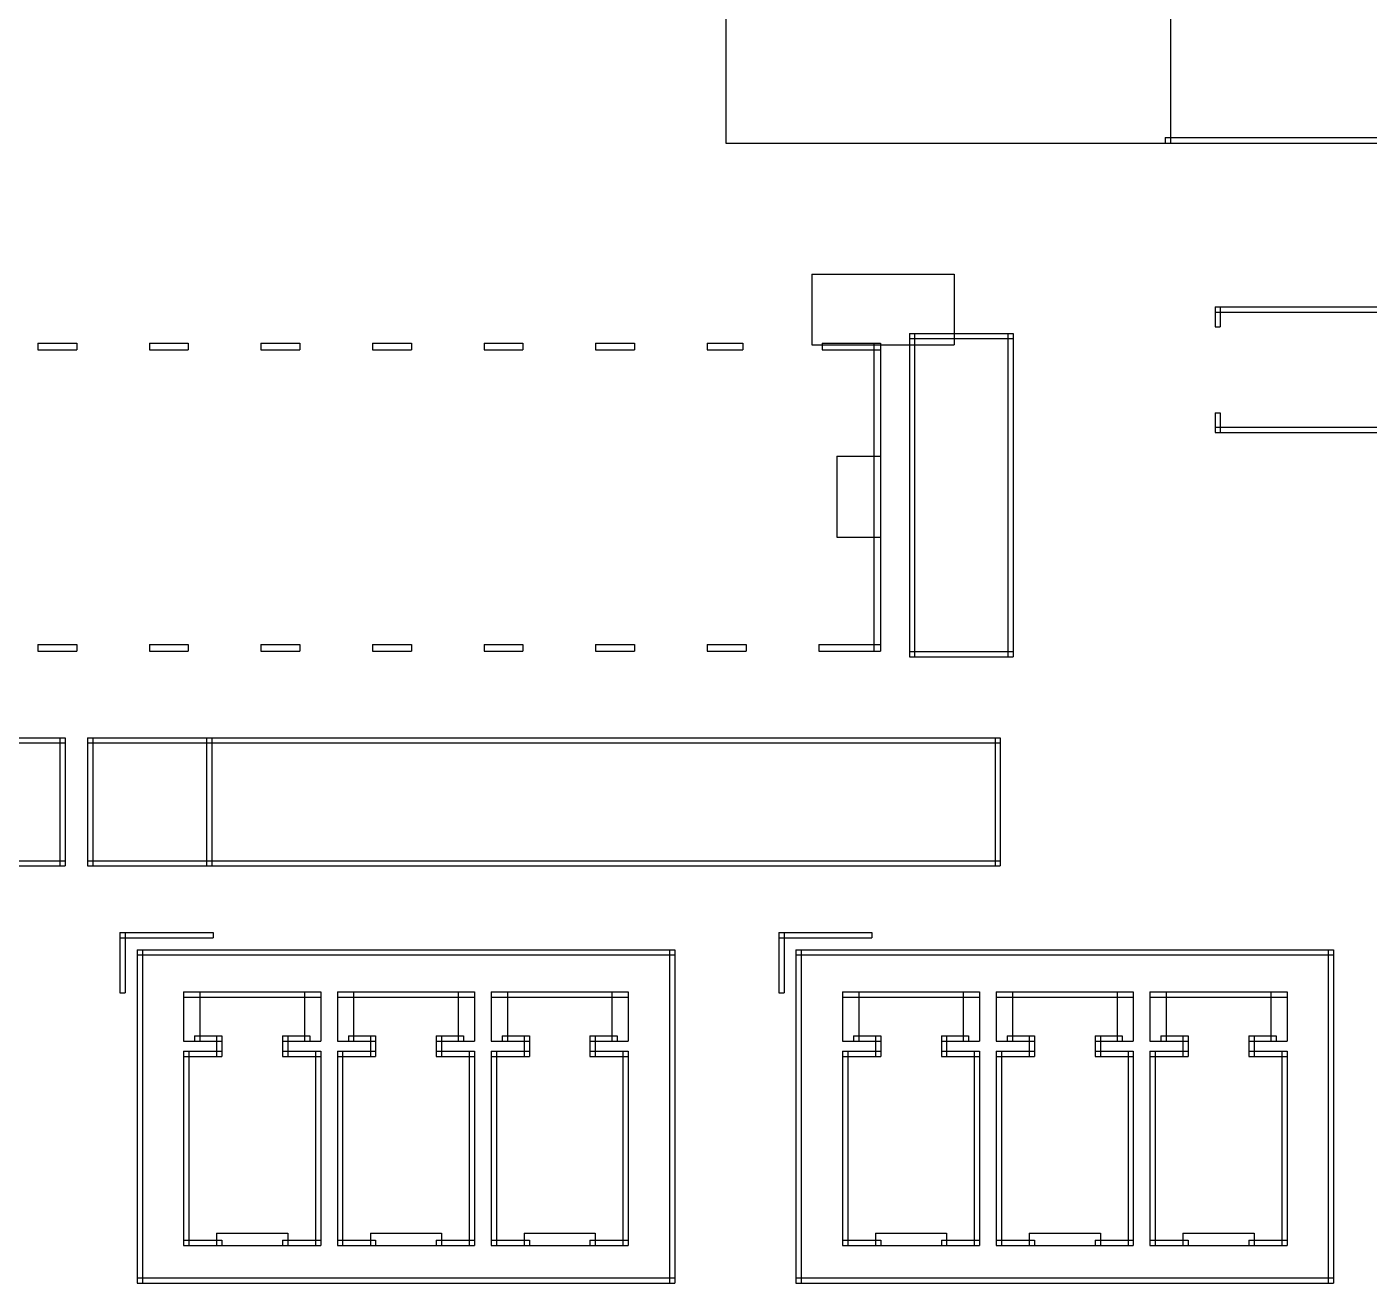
# Model space of a CAD drawing. Header units: metres. Extents: x 0 to 5834, y -4040 to 50.
# Drawn here: x 1716 to 2919, y -2706 to -1581 of the extents above; entities that cross this region are included whole.
import ezdxf

# ---------------------------------------------------------------- set-up
doc = ezdxf.new("R2010")
doc.units = ezdxf.units.M

msp = doc.modelspace()

# ---------------------------------------------------------------- linework, layer by layer
at = {"layer": '1'}
for p, q in [((2342.031496, -1286.066929), (2342.031496, -1684.767717)), ((2740.732283, -1286.066929), (2740.732283, -1684.767717)), ((2735.732283, -1679.767717), (4118.685039, -1679.767717)), ((2735.732283, -1679.767717), (2735.732283, -1684.767717)), ((2342.031496, -1684.767717), (2740.732283, -1684.767717)), ((2735.732283, -1684.767717), (4118.685039, -1684.767717)), ((2419.260236, -1802.388425), (2546.724016, -1802.388425)), ((2419.260236, -1802.388425), (2419.260236, -1865.564291)), ((2546.724016, -1802.388425), (2546.724016, -1865.564291)), ((2780.566929, -1831.582677), (3042.771654, -1831.582677)), ((2780.566929, -1831.582677), (2780.566929, -1836.307087)), ((2780.566929, -1831.582677), (2785.291339, -1831.582677)), ((2780.566929, -1831.582677), (2780.566929, -1849.299213)), ((2780.566929, -1836.307087), (3042.771654, -1836.307087)), ((2785.291339, -1831.582677), (2785.291339, -1849.299213)), ((2780.566929, -1849.299213), (2785.291339, -1849.299213)), ((1725.400906, -1864.086614), (1760.268386, -1864.086614)), ((1725.400906, -1864.086614), (1725.400906, -1870.086614)), ((1760.268386, -1864.086614), (1760.268386, -1870.086614)), ((1825.400906, -1864.086614), (1860.268386, -1864.086614)), ((1825.400906, -1864.086614), (1825.400906, -1870.086614)), ((1860.268386, -1864.086614), (1860.268386, -1870.086614)), ((1925.400906, -1864.086614), (1960.268386, -1864.086614)), ((1925.400906, -1864.086614), (1925.400906, -1870.086614)), ((1960.268386, -1864.086614), (1960.268386, -1870.086614)), ((2025.400906, -1864.086614), (2060.268386, -1864.086614)), ((2025.400906, -1864.086614), (2025.400906, -1870.086614)), ((2060.268386, -1864.086614), (2060.268386, -1870.086614)), ((2125.400906, -1864.086614), (2160.268386, -1864.086614)), ((2125.400906, -1864.086614), (2125.400906, -1870.086614)), ((2160.268386, -1864.086614), (2160.268386, -1870.086614)), ((2225.400906, -1864.086614), (2260.268386, -1864.086614)), ((2225.400906, -1864.086614), (2225.400906, -1870.086614)), ((2260.268386, -1864.086614), (2260.268386, -1870.086614)), ((2325.400906, -1864.086614), (2357.234646, -1864.086614)), ((2325.400906, -1864.086614), (2325.400906, -1870.086614)), ((2357.234646, -1864.086614), (2357.234646, -1870.086614)), ((2428.434646, -1864.086614), (2480.834646, -1864.086614)), ((2428.434646, -1864.086614), (2428.434646, -1870.086614)), ((2474.834646, -1864.086614), (2480.834646, -1864.086614)), ((2474.834646, -1864.086614), (2474.834646, -2140.086614)), ((2480.834646, -1864.086614), (2480.834646, -1870.086614)), ((2480.834646, -1864.086614), (2480.834646, -2140.086614)), ((2506.602362, -1855.311024), (2599.515748, -1855.311024)), ((2506.602362, -1855.311024), (2506.602362, -1860.035433)), ((2506.602362, -1855.311024), (2511.326772, -1855.311024)), ((2506.602362, -1855.311024), (2506.602362, -2145.074803)), ((2506.602362, -1860.035433), (2599.515748, -1860.035433)), ((2511.326772, -1855.311024), (2511.326772, -2145.074803)), ((2594.791339, -1855.311024), (2599.515748, -1855.311024)), ((2594.791339, -1855.311024), (2594.791339, -2145.074803)), ((2599.515748, -1855.311024), (2599.515748, -2145.074803)), ((2599.515748, -1855.311024), (2599.515748, -1860.035433)), ((1725.400906, -1870.086614), (1760.268386, -1870.086614)), ((1825.400906, -1870.086614), (1860.268386, -1870.086614)), ((1925.400906, -1870.086614), (1960.268386, -1870.086614)), ((2025.400906, -1870.086614), (2060.268386, -1870.086614)), ((2125.400906, -1870.086614), (2160.268386, -1870.086614)), ((2225.400906, -1870.086614), (2260.268386, -1870.086614)), ((2325.400906, -1870.086614), (2357.234646, -1870.086614)), ((2419.260236, -1865.564291), (2546.724016, -1865.564291)), ((2428.434646, -1870.086614), (2480.834646, -1870.086614)), ((2780.566929, -1926.464567), (2785.291339, -1926.464567)), ((2780.566929, -1926.464567), (2780.566929, -1944.181102)), ((2785.291339, -1926.464567), (2785.291339, -1944.181102)), ((2780.566929, -1939.456693), (3042.771654, -1939.456693)), ((2780.566929, -1939.456693), (2780.566929, -1944.181102)), ((2780.566929, -1944.181102), (2785.291339, -1944.181102)), ((2780.566929, -1944.181102), (3042.771654, -1944.181102)), ((2441.700276, -1965.327402), (2480.625197, -1965.327402)), ((2441.700276, -1965.327402), (2441.700276, -2038.048819)), ((2480.625197, -1965.327402), (2480.625197, -2038.048819)), ((2441.700276, -2038.048819), (2480.625197, -2038.048819)), ((1725.400906, -2134.086614), (1760.268386, -2134.086614)), ((1725.400906, -2134.086614), (1725.400906, -2140.086614)), ((1725.400906, -2140.086614), (1760.268386, -2140.086614)), ((1760.268386, -2134.086614), (1760.268386, -2140.086614)), ((1825.400906, -2134.086614), (1860.268386, -2134.086614)), ((1825.400906, -2134.086614), (1825.400906, -2140.086614)), ((1825.400906, -2140.086614), (1860.268386, -2140.086614)), ((1860.268386, -2134.086614), (1860.268386, -2140.086614)), ((1925.400906, -2134.086614), (1960.268386, -2134.086614)), ((1925.400906, -2134.086614), (1925.400906, -2140.086614)), ((1925.400906, -2140.086614), (1960.268386, -2140.086614)), ((1960.268386, -2134.086614), (1960.268386, -2140.086614)), ((2025.400906, -2134.086614), (2060.268386, -2134.086614)), ((2025.400906, -2134.086614), (2025.400906, -2140.086614)), ((2025.400906, -2140.086614), (2060.268386, -2140.086614)), ((2060.268386, -2134.086614), (2060.268386, -2140.086614)), ((2125.400906, -2134.086614), (2160.268386, -2134.086614)), ((2125.400906, -2134.086614), (2125.400906, -2140.086614)), ((2125.400906, -2140.086614), (2160.268386, -2140.086614)), ((2160.268386, -2134.086614), (2160.268386, -2140.086614)), ((2225.400906, -2134.086614), (2260.268386, -2134.086614)), ((2225.400906, -2134.086614), (2225.400906, -2140.086614)), ((2225.400906, -2140.086614), (2260.268386, -2140.086614)), ((2260.268386, -2134.086614), (2260.268386, -2140.086614)), ((2325.400906, -2134.086614), (2360.268386, -2134.086614)), ((2325.400906, -2134.086614), (2325.400906, -2140.086614)), ((2325.400906, -2140.086614), (2360.268386, -2140.086614)), ((2360.268386, -2134.086614), (2360.268386, -2140.086614)), ((2425.400906, -2134.086614), (2480.834646, -2134.086614)), ((2425.400906, -2134.086614), (2425.400906, -2140.086614)), ((2425.400906, -2140.086614), (2480.834646, -2140.086614)), ((2474.834646, -2140.086614), (2480.834646, -2140.086614)), ((2480.834646, -2134.086614), (2480.834646, -2140.086614)), ((2506.602362, -2140.350394), (2599.515748, -2140.350394)), ((2506.602362, -2140.350394), (2506.602362, -2145.074803)), ((2599.515748, -2140.350394), (2599.515748, -2145.074803)), ((2506.602362, -2145.074803), (2599.515748, -2145.074803)), ((2506.602362, -2145.074803), (2511.326772, -2145.074803)), ((2594.791339, -2145.074803), (2599.515748, -2145.074803)), ((931.767717, -2217.637795), (1749.877953, -2217.637795)), ((931.767717, -2222.362205), (1749.877953, -2222.362205)), ((1745.153543, -2217.637795), (1749.877953, -2217.637795)), ((1745.153543, -2217.637795), (1745.153543, -2332.598425)), ((1749.877953, -2217.637795), (1749.877953, -2332.598425)), ((1749.877953, -2217.637795), (1749.877953, -2222.362205)), ((1770.003937, -2217.637795), (1774.728346, -2217.637795)), ((1770.003937, -2217.637795), (1770.003937, -2332.598425)), ((1770.003937, -2217.637795), (2588.114173, -2217.637795)), ((1770.003937, -2217.637795), (1770.003937, -2222.362205)), ((1770.003937, -2222.362205), (2588.114173, -2222.362205)), ((1774.728346, -2217.637795), (1774.728346, -2332.598425)), ((1876.69685, -2217.637795), (1881.42126, -2217.637795)), ((1876.69685, -2217.637795), (1876.69685, -2332.598425)), ((1881.42126, -2217.637795), (1881.42126, -2332.598425)), ((2583.389764, -2217.637795), (2588.114173, -2217.637795)), ((2583.389764, -2217.637795), (2583.389764, -2332.598425)), ((2588.114173, -2217.637795), (2588.114173, -2222.362205)), ((2588.114173, -2217.637795), (2588.114173, -2332.598425)), ((931.767717, -2327.874016), (1749.877953, -2327.874016)), ((931.767717, -2332.598425), (1749.877953, -2332.598425)), ((1745.153543, -2332.598425), (1749.877953, -2332.598425)), ((1749.877953, -2327.874016), (1749.877953, -2332.598425)), ((1770.003937, -2327.874016), (2588.114173, -2327.874016)), ((1770.003937, -2327.874016), (1770.003937, -2332.598425)), ((1770.003937, -2332.598425), (1774.728346, -2332.598425)), ((1770.003937, -2332.598425), (2588.114173, -2332.598425)), ((1876.69685, -2332.598425), (1881.42126, -2332.598425)), ((2583.389764, -2332.598425), (2588.114173, -2332.598425)), ((2588.114173, -2327.874016), (2588.114173, -2332.598425)), ((1799.031496, -2392.299213), (1803.755906, -2392.299213)), ((1799.031496, -2392.299213), (1799.031496, -2446.23622)), ((1799.031496, -2392.299213), (1882.496063, -2392.299213)), ((1799.031496, -2392.299213), (1799.031496, -2397.023622)), ((1803.755906, -2392.299213), (1803.755906, -2446.23622)), ((1882.496063, -2392.299213), (1882.496063, -2397.023622)), ((2389.582677, -2392.299213), (2473.047244, -2392.299213)), ((2389.582677, -2392.299213), (2389.582677, -2397.023622)), ((2389.582677, -2392.299213), (2394.307087, -2392.299213)), ((2389.582677, -2392.299213), (2389.582677, -2446.23622)), ((2394.307087, -2392.299213), (2394.307087, -2446.23622)), ((2473.047244, -2392.299213), (2473.047244, -2397.023622)), ((1799.031496, -2397.023622), (1882.496063, -2397.023622)), ((2389.582677, -2397.023622), (2473.047244, -2397.023622)), ((1814.385827, -2407.653543), (2296.275591, -2407.653543)), ((1814.385827, -2407.653543), (1814.385827, -2412.377953)), ((1814.385827, -2407.653543), (1819.110236, -2407.653543)), ((1814.385827, -2407.653543), (1814.385827, -2706.472441)), ((1814.385827, -2412.377953), (2296.275591, -2412.377953)), ((1819.110236, -2407.653543), (1819.110236, -2706.472441)), ((2291.551181, -2407.653543), (2296.275591, -2407.653543)), ((2291.551181, -2407.653543), (2291.551181, -2706.472441)), ((2296.275591, -2407.653543), (2296.275591, -2412.377953)), ((2296.275591, -2407.653543), (2296.275591, -2706.472441)), ((2404.937008, -2407.653543), (2409.661417, -2407.653543)), ((2404.937008, -2407.653543), (2404.937008, -2706.472441)), ((2404.937008, -2407.653543), (2886.826772, -2407.653543)), ((2404.937008, -2407.653543), (2404.937008, -2412.377953)), ((2404.937008, -2412.377953), (2886.826772, -2412.377953)), ((2409.661417, -2407.653543), (2409.661417, -2706.472441)), ((2882.102362, -2407.653543), (2886.826772, -2407.653543)), ((2882.102362, -2407.653543), (2882.102362, -2706.472441)), ((2886.826772, -2407.653543), (2886.826772, -2706.472441)), ((2886.826772, -2407.653543), (2886.826772, -2412.377953)), ((1799.031496, -2446.23622), (1803.755906, -2446.23622)), ((1856.11811, -2445.448819), (1978.952756, -2445.448819)), ((1856.11811, -2445.448819), (1856.11811, -2450.173228)), ((1856.11811, -2445.448819), (1870.685039, -2445.448819)), ((1856.11811, -2445.448819), (1856.11811, -2489.543307)), ((1856.11811, -2450.173228), (1978.952756, -2450.173228)), ((1870.685039, -2445.448819), (1870.685039, -2489.543307)), ((1964.385827, -2445.448819), (1978.952756, -2445.448819)), ((1964.385827, -2445.448819), (1964.385827, -2489.543307)), ((1978.952756, -2445.448819), (1978.952756, -2450.173228)), ((1978.952756, -2445.448819), (1978.952756, -2489.543307)), ((1993.913386, -2445.448819), (2116.748031, -2445.448819)), ((1993.913386, -2445.448819), (1993.913386, -2450.173228)), ((1993.913386, -2445.448819), (2008.480315, -2445.448819)), ((1993.913386, -2445.448819), (1993.913386, -2489.543307)), ((1993.913386, -2450.173228), (2116.748031, -2450.173228)), ((2008.480315, -2445.448819), (2008.480315, -2489.543307)), ((2102.181102, -2445.448819), (2116.748031, -2445.448819)), ((2102.181102, -2445.448819), (2102.181102, -2489.543307)), ((2116.748031, -2445.448819), (2116.748031, -2450.173228)), ((2116.748031, -2445.448819), (2116.748031, -2489.543307)), ((2131.708661, -2445.448819), (2254.543307, -2445.448819)), ((2131.708661, -2445.448819), (2131.708661, -2450.173228)), ((2131.708661, -2445.448819), (2146.275591, -2445.448819)), ((2131.708661, -2445.448819), (2131.708661, -2489.543307)), ((2131.708661, -2450.173228), (2254.543307, -2450.173228)), ((2146.275591, -2445.448819), (2146.275591, -2489.543307)), ((2239.976378, -2445.448819), (2254.543307, -2445.448819)), ((2239.976378, -2445.448819), (2239.976378, -2489.543307)), ((2254.543307, -2445.448819), (2254.543307, -2489.543307)), ((2254.543307, -2445.448819), (2254.543307, -2450.173228)), ((2389.582677, -2446.23622), (2394.307087, -2446.23622)), ((2446.669291, -2445.448819), (2461.23622, -2445.448819)), ((2446.669291, -2445.448819), (2446.669291, -2489.543307)), ((2446.669291, -2445.448819), (2569.503937, -2445.448819)), ((2446.669291, -2445.448819), (2446.669291, -2450.173228)), ((2446.669291, -2450.173228), (2569.503937, -2450.173228)), ((2461.23622, -2445.448819), (2461.23622, -2489.543307)), ((2554.937008, -2445.448819), (2569.503937, -2445.448819)), ((2554.937008, -2445.448819), (2554.937008, -2489.543307)), ((2569.503937, -2445.448819), (2569.503937, -2450.173228)), ((2569.503937, -2445.448819), (2569.503937, -2489.543307)), ((2584.464567, -2445.448819), (2599.031496, -2445.448819)), ((2584.464567, -2445.448819), (2584.464567, -2489.543307)), ((2584.464567, -2445.448819), (2707.299213, -2445.448819)), ((2584.464567, -2445.448819), (2584.464567, -2450.173228)), ((2584.464567, -2450.173228), (2707.299213, -2450.173228)), ((2599.031496, -2445.448819), (2599.031496, -2489.543307)), ((2692.732283, -2445.448819), (2707.299213, -2445.448819)), ((2692.732283, -2445.448819), (2692.732283, -2489.543307)), ((2707.299213, -2445.448819), (2707.299213, -2489.543307)), ((2707.299213, -2445.448819), (2707.299213, -2450.173228)), ((2722.259843, -2445.448819), (2845.094488, -2445.448819)), ((2722.259843, -2445.448819), (2722.259843, -2450.173228)), ((2722.259843, -2445.448819), (2736.826772, -2445.448819)), ((2722.259843, -2445.448819), (2722.259843, -2489.543307)), ((2722.259843, -2450.173228), (2845.094488, -2450.173228)), ((2736.826772, -2445.448819), (2736.826772, -2489.543307)), ((2830.527559, -2445.448819), (2845.094488, -2445.448819)), ((2830.527559, -2445.448819), (2830.527559, -2489.543307)), ((2845.094488, -2445.448819), (2845.094488, -2450.173228)), ((2845.094488, -2445.448819), (2845.094488, -2489.543307)), ((1856.11811, -2489.543307), (1870.685039, -2489.543307)), ((1865.96063, -2484.818898), (1890.370079, -2484.818898)), ((1865.96063, -2484.818898), (1865.96063, -2489.543307)), ((1865.96063, -2489.543307), (1890.370079, -2489.543307)), ((1885.645669, -2484.818898), (1890.370079, -2484.818898)), ((1885.645669, -2484.818898), (1885.645669, -2503.322835)), ((1890.370079, -2484.818898), (1890.370079, -2503.322835)), ((1890.370079, -2484.818898), (1890.370079, -2489.543307)), ((1944.700787, -2484.818898), (1969.110236, -2484.818898)), ((1944.700787, -2484.818898), (1944.700787, -2489.543307)), ((1944.700787, -2484.818898), (1949.425197, -2484.818898)), ((1944.700787, -2484.818898), (1944.700787, -2503.322835)), ((1944.700787, -2489.543307), (1969.110236, -2489.543307)), ((1949.425197, -2484.818898), (1949.425197, -2503.322835)), ((1964.385827, -2489.543307), (1978.952756, -2489.543307)), ((1969.110236, -2484.818898), (1969.110236, -2489.543307)), ((1993.913386, -2489.543307), (2008.480315, -2489.543307)), ((2003.755906, -2484.818898), (2028.165354, -2484.818898)), ((2003.755906, -2484.818898), (2003.755906, -2489.543307)), ((2003.755906, -2489.543307), (2028.165354, -2489.543307)), ((2023.440945, -2484.818898), (2028.165354, -2484.818898)), ((2023.440945, -2484.818898), (2023.440945, -2503.322835)), ((2028.165354, -2484.818898), (2028.165354, -2503.322835)), ((2028.165354, -2484.818898), (2028.165354, -2489.543307)), ((2082.496063, -2484.818898), (2087.220472, -2484.818898)), ((2082.496063, -2484.818898), (2082.496063, -2503.322835)), ((2082.496063, -2484.818898), (2106.905512, -2484.818898)), ((2082.496063, -2484.818898), (2082.496063, -2489.543307)), ((2082.496063, -2489.543307), (2106.905512, -2489.543307)), ((2087.220472, -2484.818898), (2087.220472, -2503.322835)), ((2102.181102, -2489.543307), (2116.748031, -2489.543307)), ((2106.905512, -2484.818898), (2106.905512, -2489.543307)), ((2131.708661, -2489.543307), (2146.275591, -2489.543307)), ((2141.551181, -2484.818898), (2165.96063, -2484.818898)), ((2141.551181, -2484.818898), (2141.551181, -2489.543307)), ((2141.551181, -2489.543307), (2165.96063, -2489.543307)), ((2161.23622, -2484.818898), (2165.96063, -2484.818898)), ((2161.23622, -2484.818898), (2161.23622, -2503.322835)), ((2165.96063, -2484.818898), (2165.96063, -2489.543307)), ((2165.96063, -2484.818898), (2165.96063, -2503.322835)), ((2220.291339, -2484.818898), (2244.700787, -2484.818898)), ((2220.291339, -2484.818898), (2220.291339, -2489.543307)), ((2220.291339, -2484.818898), (2225.015748, -2484.818898)), ((2220.291339, -2484.818898), (2220.291339, -2503.322835)), ((2220.291339, -2489.543307), (2244.700787, -2489.543307)), ((2225.015748, -2484.818898), (2225.015748, -2503.322835)), ((2239.976378, -2489.543307), (2254.543307, -2489.543307)), ((2244.700787, -2484.818898), (2244.700787, -2489.543307)), ((2446.669291, -2489.543307), (2461.23622, -2489.543307)), ((2456.511811, -2484.818898), (2480.92126, -2484.818898)), ((2456.511811, -2484.818898), (2456.511811, -2489.543307)), ((2456.511811, -2489.543307), (2480.92126, -2489.543307)), ((2476.19685, -2484.818898), (2480.92126, -2484.818898)), ((2476.19685, -2484.818898), (2476.19685, -2503.322835)), ((2480.92126, -2484.818898), (2480.92126, -2489.543307)), ((2480.92126, -2484.818898), (2480.92126, -2503.322835)), ((2535.251969, -2484.818898), (2559.661417, -2484.818898)), ((2535.251969, -2484.818898), (2535.251969, -2489.543307)), ((2535.251969, -2484.818898), (2539.976378, -2484.818898)), ((2535.251969, -2484.818898), (2535.251969, -2503.322835)), ((2535.251969, -2489.543307), (2559.661417, -2489.543307)), ((2539.976378, -2484.818898), (2539.976378, -2503.322835)), ((2554.937008, -2489.543307), (2569.503937, -2489.543307)), ((2559.661417, -2484.818898), (2559.661417, -2489.543307)), ((2584.464567, -2489.543307), (2599.031496, -2489.543307)), ((2594.307087, -2484.818898), (2618.716535, -2484.818898)), ((2594.307087, -2484.818898), (2594.307087, -2489.543307)), ((2594.307087, -2489.543307), (2618.716535, -2489.543307)), ((2613.992126, -2484.818898), (2618.716535, -2484.818898)), ((2613.992126, -2484.818898), (2613.992126, -2503.322835)), ((2618.716535, -2484.818898), (2618.716535, -2503.322835)), ((2618.716535, -2484.818898), (2618.716535, -2489.543307)), ((2673.047244, -2484.818898), (2677.771654, -2484.818898)), ((2673.047244, -2484.818898), (2673.047244, -2503.322835)), ((2673.047244, -2484.818898), (2697.456693, -2484.818898)), ((2673.047244, -2484.818898), (2673.047244, -2489.543307)), ((2673.047244, -2489.543307), (2697.456693, -2489.543307)), ((2677.771654, -2484.818898), (2677.771654, -2503.322835)), ((2692.732283, -2489.543307), (2707.299213, -2489.543307)), ((2697.456693, -2484.818898), (2697.456693, -2489.543307)), ((2722.259843, -2489.543307), (2736.826772, -2489.543307)), ((2732.102362, -2484.818898), (2756.511811, -2484.818898)), ((2732.102362, -2484.818898), (2732.102362, -2489.543307)), ((2732.102362, -2489.543307), (2756.511811, -2489.543307)), ((2751.787402, -2484.818898), (2756.511811, -2484.818898)), ((2751.787402, -2484.818898), (2751.787402, -2503.322835)), ((2756.511811, -2484.818898), (2756.511811, -2489.543307)), ((2756.511811, -2484.818898), (2756.511811, -2503.322835)), ((2810.84252, -2484.818898), (2835.251969, -2484.818898)), ((2810.84252, -2484.818898), (2810.84252, -2489.543307)), ((2810.84252, -2484.818898), (2815.566929, -2484.818898)), ((2810.84252, -2484.818898), (2810.84252, -2503.322835)), ((2810.84252, -2489.543307), (2835.251969, -2489.543307)), ((2815.566929, -2484.818898), (2815.566929, -2503.322835)), ((2830.527559, -2489.543307), (2845.094488, -2489.543307)), ((2835.251969, -2484.818898), (2835.251969, -2489.543307)), ((1856.11811, -2498.598425), (1860.84252, -2498.598425)), ((1856.11811, -2498.598425), (1856.11811, -2672.614173)), ((1856.11811, -2498.598425), (1890.370079, -2498.598425)), ((1856.11811, -2498.598425), (1856.11811, -2503.322835)), ((1860.84252, -2498.598425), (1860.84252, -2672.614173)), ((1890.370079, -2498.598425), (1890.370079, -2503.322835)), ((1944.700787, -2498.598425), (1978.952756, -2498.598425)), ((1944.700787, -2498.598425), (1944.700787, -2503.322835)), ((1974.228346, -2498.598425), (1978.952756, -2498.598425)), ((1974.228346, -2498.598425), (1974.228346, -2672.614173)), ((1978.952756, -2498.598425), (1978.952756, -2672.614173)), ((1978.952756, -2498.598425), (1978.952756, -2503.322835)), ((1993.913386, -2498.598425), (1998.637795, -2498.598425)), ((1993.913386, -2498.598425), (1993.913386, -2672.614173)), ((1993.913386, -2498.598425), (2028.165354, -2498.598425)), ((1993.913386, -2498.598425), (1993.913386, -2503.322835)), ((1998.637795, -2498.598425), (1998.637795, -2672.614173)), ((2028.165354, -2498.598425), (2028.165354, -2503.322835)), ((2082.496063, -2498.598425), (2116.748031, -2498.598425)), ((2082.496063, -2498.598425), (2082.496063, -2503.322835)), ((2112.023622, -2498.598425), (2116.748031, -2498.598425)), ((2112.023622, -2498.598425), (2112.023622, -2672.614173)), ((2116.748031, -2498.598425), (2116.748031, -2503.322835)), ((2116.748031, -2498.598425), (2116.748031, -2672.614173)), ((2131.708661, -2498.598425), (2165.96063, -2498.598425)), ((2131.708661, -2498.598425), (2131.708661, -2503.322835)), ((2131.708661, -2498.598425), (2136.433071, -2498.598425)), ((2131.708661, -2498.598425), (2131.708661, -2672.614173)), ((2136.433071, -2498.598425), (2136.433071, -2672.614173)), ((2165.96063, -2498.598425), (2165.96063, -2503.322835)), ((2220.291339, -2498.598425), (2254.543307, -2498.598425)), ((2220.291339, -2498.598425), (2220.291339, -2503.322835)), ((2249.818898, -2498.598425), (2254.543307, -2498.598425)), ((2249.818898, -2498.598425), (2249.818898, -2672.614173)), ((2254.543307, -2498.598425), (2254.543307, -2503.322835)), ((2254.543307, -2498.598425), (2254.543307, -2672.614173)), ((2446.669291, -2498.598425), (2480.92126, -2498.598425)), ((2446.669291, -2498.598425), (2446.669291, -2503.322835)), ((2446.669291, -2498.598425), (2451.393701, -2498.598425)), ((2446.669291, -2498.598425), (2446.669291, -2672.614173)), ((2451.393701, -2498.598425), (2451.393701, -2672.614173)), ((2480.92126, -2498.598425), (2480.92126, -2503.322835)), ((2535.251969, -2498.598425), (2569.503937, -2498.598425)), ((2535.251969, -2498.598425), (2535.251969, -2503.322835)), ((2564.779528, -2498.598425), (2569.503937, -2498.598425)), ((2564.779528, -2498.598425), (2564.779528, -2672.614173)), ((2569.503937, -2498.598425), (2569.503937, -2503.322835)), ((2569.503937, -2498.598425), (2569.503937, -2672.614173)), ((2584.464567, -2498.598425), (2618.716535, -2498.598425)), ((2584.464567, -2498.598425), (2584.464567, -2503.322835)), ((2584.464567, -2498.598425), (2589.188976, -2498.598425)), ((2584.464567, -2498.598425), (2584.464567, -2672.614173)), ((2589.188976, -2498.598425), (2589.188976, -2672.614173)), ((2618.716535, -2498.598425), (2618.716535, -2503.322835)), ((2673.047244, -2498.598425), (2707.299213, -2498.598425)), ((2673.047244, -2498.598425), (2673.047244, -2503.322835)), ((2702.574803, -2498.598425), (2707.299213, -2498.598425)), ((2702.574803, -2498.598425), (2702.574803, -2672.614173)), ((2707.299213, -2498.598425), (2707.299213, -2503.322835)), ((2707.299213, -2498.598425), (2707.299213, -2672.614173)), ((2722.259843, -2498.598425), (2756.511811, -2498.598425)), ((2722.259843, -2498.598425), (2722.259843, -2503.322835)), ((2722.259843, -2498.598425), (2726.984252, -2498.598425)), ((2722.259843, -2498.598425), (2722.259843, -2672.614173)), ((2726.984252, -2498.598425), (2726.984252, -2672.614173)), ((2756.511811, -2498.598425), (2756.511811, -2503.322835)), ((2810.84252, -2498.598425), (2845.094488, -2498.598425)), ((2810.84252, -2498.598425), (2810.84252, -2503.322835)), ((2840.370079, -2498.598425), (2845.094488, -2498.598425)), ((2840.370079, -2498.598425), (2840.370079, -2672.614173)), ((2845.094488, -2498.598425), (2845.094488, -2672.614173)), ((2845.094488, -2498.598425), (2845.094488, -2503.322835)), ((1856.11811, -2503.322835), (1890.370079, -2503.322835)), ((1885.645669, -2503.322835), (1890.370079, -2503.322835)), ((1944.700787, -2503.322835), (1949.425197, -2503.322835)), ((1944.700787, -2503.322835), (1978.952756, -2503.322835)), ((1993.913386, -2503.322835), (2028.165354, -2503.322835)), ((2023.440945, -2503.322835), (2028.165354, -2503.322835)), ((2082.496063, -2503.322835), (2116.748031, -2503.322835)), ((2082.496063, -2503.322835), (2087.220472, -2503.322835)), ((2131.708661, -2503.322835), (2165.96063, -2503.322835)), ((2161.23622, -2503.322835), (2165.96063, -2503.322835)), ((2220.291339, -2503.322835), (2254.543307, -2503.322835)), ((2220.291339, -2503.322835), (2225.015748, -2503.322835)), ((2446.669291, -2503.322835), (2480.92126, -2503.322835)), ((2476.19685, -2503.322835), (2480.92126, -2503.322835)), ((2535.251969, -2503.322835), (2569.503937, -2503.322835)), ((2535.251969, -2503.322835), (2539.976378, -2503.322835)), ((2584.464567, -2503.322835), (2618.716535, -2503.322835)), ((2613.992126, -2503.322835), (2618.716535, -2503.322835)), ((2673.047244, -2503.322835), (2707.299213, -2503.322835)), ((2673.047244, -2503.322835), (2677.771654, -2503.322835)), ((2722.259843, -2503.322835), (2756.511811, -2503.322835)), ((2751.787402, -2503.322835), (2756.511811, -2503.322835)), ((2810.84252, -2503.322835), (2845.094488, -2503.322835)), ((2810.84252, -2503.322835), (2815.566929, -2503.322835)), ((1856.11811, -2667.889764), (1890.370079, -2667.889764)), ((1856.11811, -2667.889764), (1856.11811, -2672.614173)), ((1885.645669, -2661.665748), (1949.411299, -2661.665748)), ((1885.645669, -2661.665748), (1885.645669, -2672.614173)), ((1890.370079, -2667.889764), (1890.370079, -2672.614173)), ((1944.700787, -2667.889764), (1978.952756, -2667.889764)), ((1944.700787, -2667.889764), (1944.700787, -2672.614173)), ((1949.411299, -2661.665748), (1949.411299, -2672.614173)), ((1978.952756, -2667.889764), (1978.952756, -2672.614173)), ((1993.913386, -2667.889764), (2028.165354, -2667.889764)), ((1993.913386, -2667.889764), (1993.913386, -2672.614173)), ((2023.440945, -2661.665748), (2087.206575, -2661.665748)), ((2023.440945, -2661.665748), (2023.440945, -2672.614173)), ((2028.165354, -2667.889764), (2028.165354, -2672.614173)), ((2082.496063, -2667.889764), (2116.748031, -2667.889764)), ((2082.496063, -2667.889764), (2082.496063, -2672.614173)), ((2087.206575, -2661.665748), (2087.206575, -2672.614173)), ((2116.748031, -2667.889764), (2116.748031, -2672.614173)), ((2131.708661, -2667.889764), (2165.96063, -2667.889764)), ((2131.708661, -2667.889764), (2131.708661, -2672.614173)), ((2161.23622, -2661.665748), (2225.00185, -2661.665748)), ((2161.23622, -2661.665748), (2161.23622, -2672.614173)), ((2165.96063, -2667.889764), (2165.96063, -2672.614173)), ((2220.291339, -2667.889764), (2254.543307, -2667.889764)), ((2220.291339, -2667.889764), (2220.291339, -2672.614173)), ((2225.00185, -2661.665748), (2225.00185, -2672.614173)), ((2254.543307, -2667.889764), (2254.543307, -2672.614173)), ((2446.669291, -2667.889764), (2480.92126, -2667.889764)), ((2446.669291, -2667.889764), (2446.669291, -2672.614173)), ((2476.19685, -2661.665748), (2539.96248, -2661.665748)), ((2476.19685, -2661.665748), (2476.19685, -2672.614173)), ((2480.92126, -2667.889764), (2480.92126, -2672.614173)), ((2535.251969, -2667.889764), (2569.503937, -2667.889764)), ((2535.251969, -2667.889764), (2535.251969, -2672.614173)), ((2539.96248, -2661.665748), (2539.96248, -2672.614173)), ((2569.503937, -2667.889764), (2569.503937, -2672.614173)), ((2584.464567, -2667.889764), (2618.716535, -2667.889764)), ((2584.464567, -2667.889764), (2584.464567, -2672.614173)), ((2613.992126, -2661.665748), (2677.757756, -2661.665748)), ((2613.992126, -2661.665748), (2613.992126, -2672.614173)), ((2618.716535, -2667.889764), (2618.716535, -2672.614173)), ((2673.047244, -2667.889764), (2707.299213, -2667.889764)), ((2673.047244, -2667.889764), (2673.047244, -2672.614173)), ((2677.757756, -2661.665748), (2677.757756, -2672.614173)), ((2707.299213, -2667.889764), (2707.299213, -2672.614173)), ((2722.259843, -2667.889764), (2756.511811, -2667.889764)), ((2722.259843, -2667.889764), (2722.259843, -2672.614173)), ((2751.787402, -2661.665748), (2815.553031, -2661.665748)), ((2751.787402, -2661.665748), (2751.787402, -2672.614173)), ((2756.511811, -2667.889764), (2756.511811, -2672.614173)), ((2810.84252, -2667.889764), (2845.094488, -2667.889764)), ((2810.84252, -2667.889764), (2810.84252, -2672.614173)), ((2815.553031, -2661.665748), (2815.553031, -2672.614173)), ((2845.094488, -2667.889764), (2845.094488, -2672.614173)), ((1856.11811, -2672.614173), (1860.84252, -2672.614173)), ((1856.11811, -2672.614173), (1890.370079, -2672.614173)), ((1885.645669, -2672.614173), (1949.411299, -2672.614173)), ((1944.700787, -2672.614173), (1978.952756, -2672.614173)), ((1974.228346, -2672.614173), (1978.952756, -2672.614173)), ((1993.913386, -2672.614173), (1998.637795, -2672.614173)), ((1993.913386, -2672.614173), (2028.165354, -2672.614173)), ((2023.440945, -2672.614173), (2087.206575, -2672.614173)), ((2082.496063, -2672.614173), (2116.748031, -2672.614173)), ((2112.023622, -2672.614173), (2116.748031, -2672.614173)), ((2131.708661, -2672.614173), (2165.96063, -2672.614173)), ((2131.708661, -2672.614173), (2136.433071, -2672.614173)), ((2161.23622, -2672.614173), (2225.00185, -2672.614173)), ((2220.291339, -2672.614173), (2254.543307, -2672.614173)), ((2249.818898, -2672.614173), (2254.543307, -2672.614173)), ((2446.669291, -2672.614173), (2480.92126, -2672.614173)), ((2446.669291, -2672.614173), (2451.393701, -2672.614173)), ((2476.19685, -2672.614173), (2539.96248, -2672.614173)), ((2535.251969, -2672.614173), (2569.503937, -2672.614173)), ((2564.779528, -2672.614173), (2569.503937, -2672.614173)), ((2584.464567, -2672.614173), (2618.716535, -2672.614173)), ((2584.464567, -2672.614173), (2589.188976, -2672.614173)), ((2613.992126, -2672.614173), (2677.757756, -2672.614173)), ((2673.047244, -2672.614173), (2707.299213, -2672.614173)), ((2702.574803, -2672.614173), (2707.299213, -2672.614173)), ((2722.259843, -2672.614173), (2756.511811, -2672.614173)), ((2722.259843, -2672.614173), (2726.984252, -2672.614173)), ((2751.787402, -2672.614173), (2815.553031, -2672.614173)), ((2810.84252, -2672.614173), (2845.094488, -2672.614173)), ((2840.370079, -2672.614173), (2845.094488, -2672.614173)), ((1814.385827, -2701.748031), (2296.275591, -2701.748031)), ((1814.385827, -2701.748031), (1814.385827, -2706.472441)), ((1814.385827, -2706.472441), (2296.275591, -2706.472441)), ((1814.385827, -2706.472441), (1819.110236, -2706.472441)), ((2291.551181, -2706.472441), (2296.275591, -2706.472441)), ((2296.275591, -2701.748031), (2296.275591, -2706.472441)), ((2404.937008, -2701.748031), (2886.826772, -2701.748031)), ((2404.937008, -2701.748031), (2404.937008, -2706.472441)), ((2404.937008, -2706.472441), (2409.661417, -2706.472441)), ((2404.937008, -2706.472441), (2886.826772, -2706.472441)), ((2882.102362, -2706.472441), (2886.826772, -2706.472441)), ((2886.826772, -2701.748031), (2886.826772, -2706.472441))]:
    msp.add_line(p, q, dxfattribs=at)

doc.saveas('drawing.dxf')
